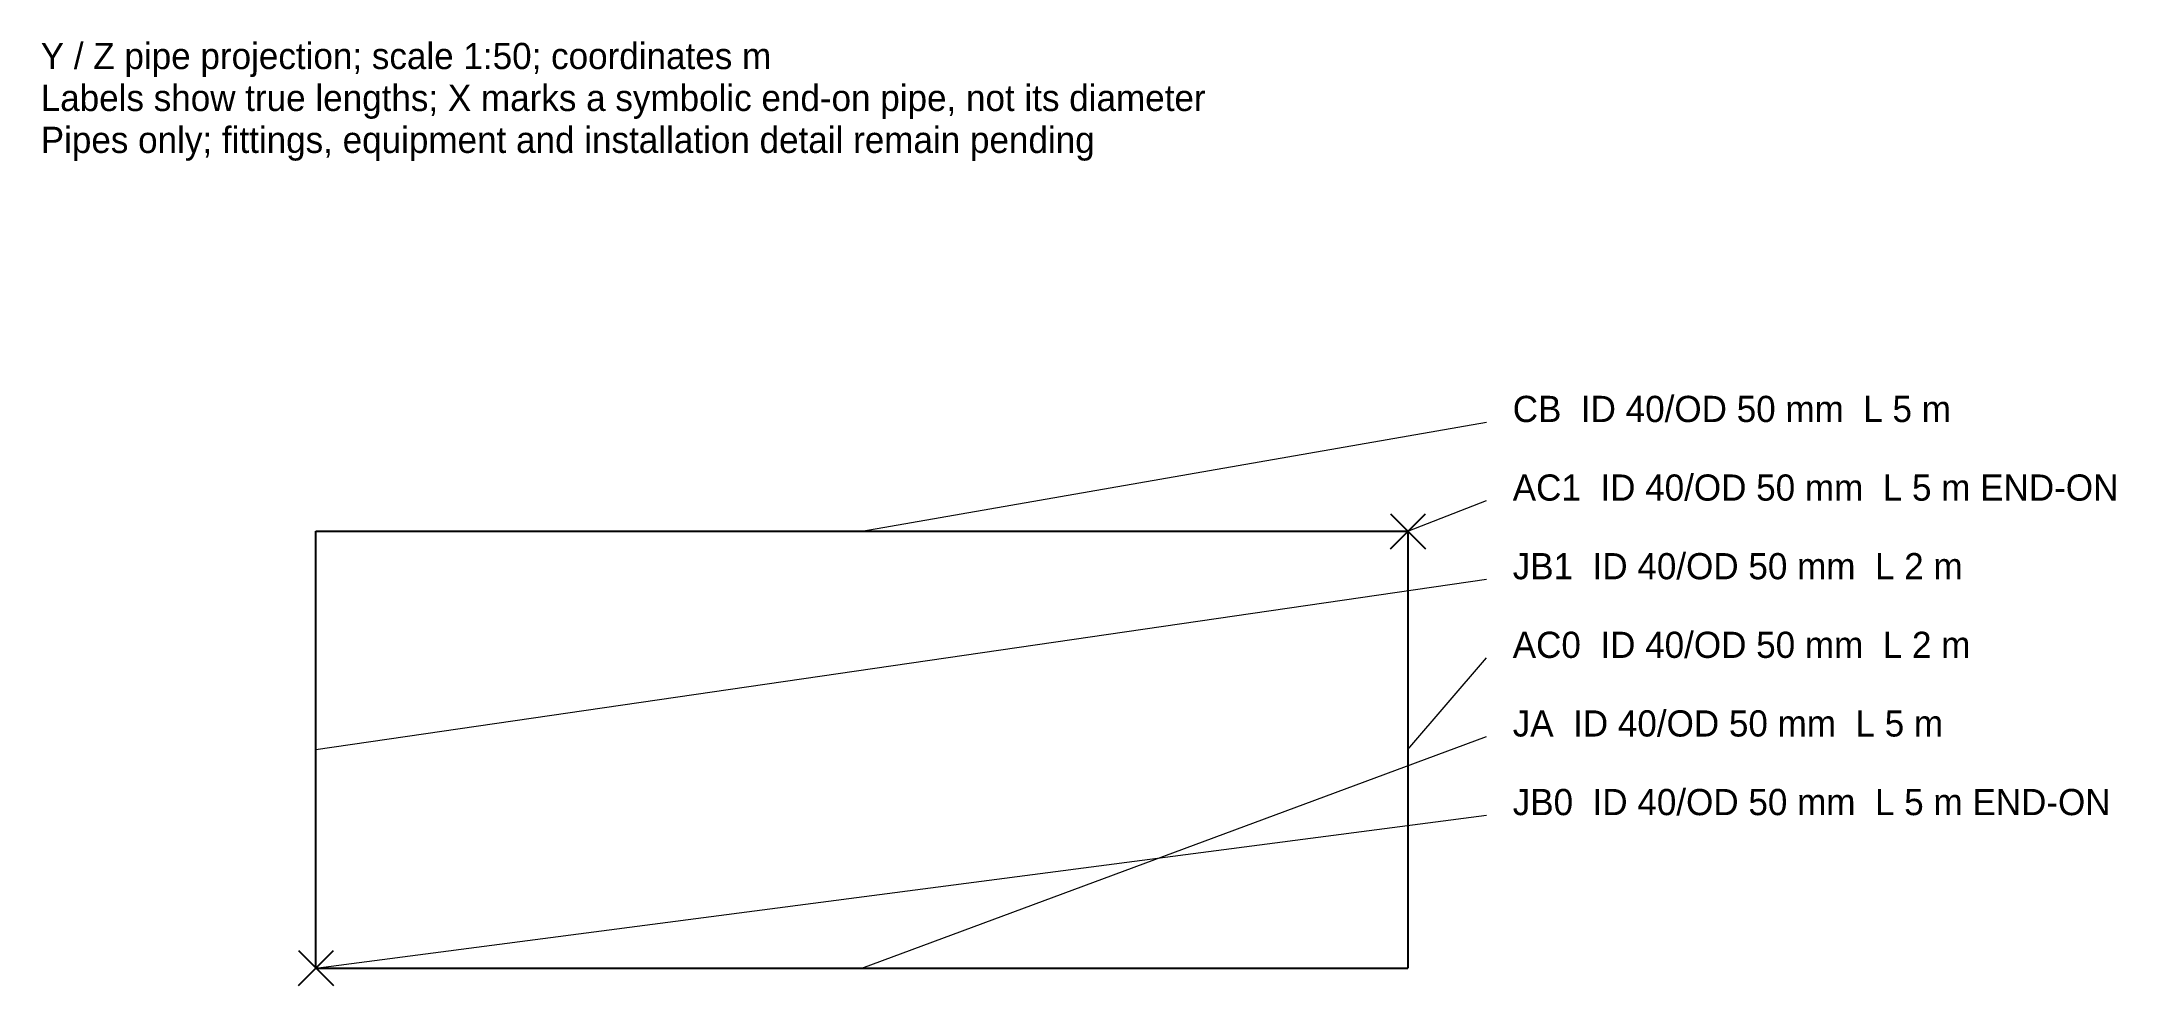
# Model space of a CAD drawing. Header units: metres. Extents: x -0.26 to 9.24, y 0.92 to 5.24.
import ezdxf

# ---------------------------------------------------------------- set-up
doc = ezdxf.new("R2010")
doc.units = ezdxf.units.M
for name, color, linetype, lineweight in [('BSA_END_ON', 2, 'Continuous', 25), ('BSA_LABEL', 7, 'Continuous', 18), ('BSA_LEADER', 8, 'Continuous', 9), ('BSA_PIPE_AXIS', 4, 'Continuous', 25)]:
    doc.layers.add(name, color=color, linetype=linetype, lineweight=lineweight)

msp = doc.modelspace()

# ---------------------------------------------------------------- linework, layer by layer
at = {"layer": 'BSA_END_ON'}
for p, q in [((5.92, 3.08), (6.08, 2.92)), ((5.92, 2.92), (6.08, 3.08)), ((0.92, 1.08), (1.08, 0.92)), ((0.92, 0.92), (1.08, 1.08))]:
    msp.add_line(p, q, dxfattribs=at)
at = {"layer": 'BSA_LEADER'}
for p, q in [((3.5, 3), (6.36, 3.5)), ((6, 3), (6.36, 3.14)), ((1, 2), (6.36, 2.78)), ((6, 2), (6.36, 2.42)), ((3.5, 1), (6.36, 2.06)), ((1, 1), (6.36, 1.7))]:
    msp.add_line(p, q, dxfattribs=at)
at = {"layer": 'BSA_PIPE_AXIS'}
for p, q in [((1, 3), (6, 3)), ((1, 1), (1, 3)), ((6, 3), (6, 1)), ((1, 1), (6, 1))]:
    msp.add_line(p, q, dxfattribs=at)

# ---------------------------------------------------------------- texts
at = {"layer": 'BSA_LABEL'}
for s, p in [('Y / Z pipe projection; scale 1:50; coordinates m', (-0.26, 5.116)), ('Labels show true lengths; X marks a symbolic end-on pipe, not its diameter', (-0.26, 4.924)), ('Pipes only; fittings, equipment and installation detail remain pending', (-0.26, 4.732)), ('CB  ID 40/OD 50 mm  L 5 m', (6.48, 3.5)), ('AC1  ID 40/OD 50 mm  L 5 m END-ON', (6.48, 3.14)), ('JB1  ID 40/OD 50 mm  L 2 m', (6.48, 2.78)), ('AC0  ID 40/OD 50 mm  L 2 m', (6.48, 2.42)), ('JA  ID 40/OD 50 mm  L 5 m', (6.48, 2.06)), ('JB0  ID 40/OD 50 mm  L 5 m END-ON', (6.48, 1.7))]:
    msp.add_text(s, height=0.12, dxfattribs=at).set_placement(p)

doc.saveas('drawing.dxf')
